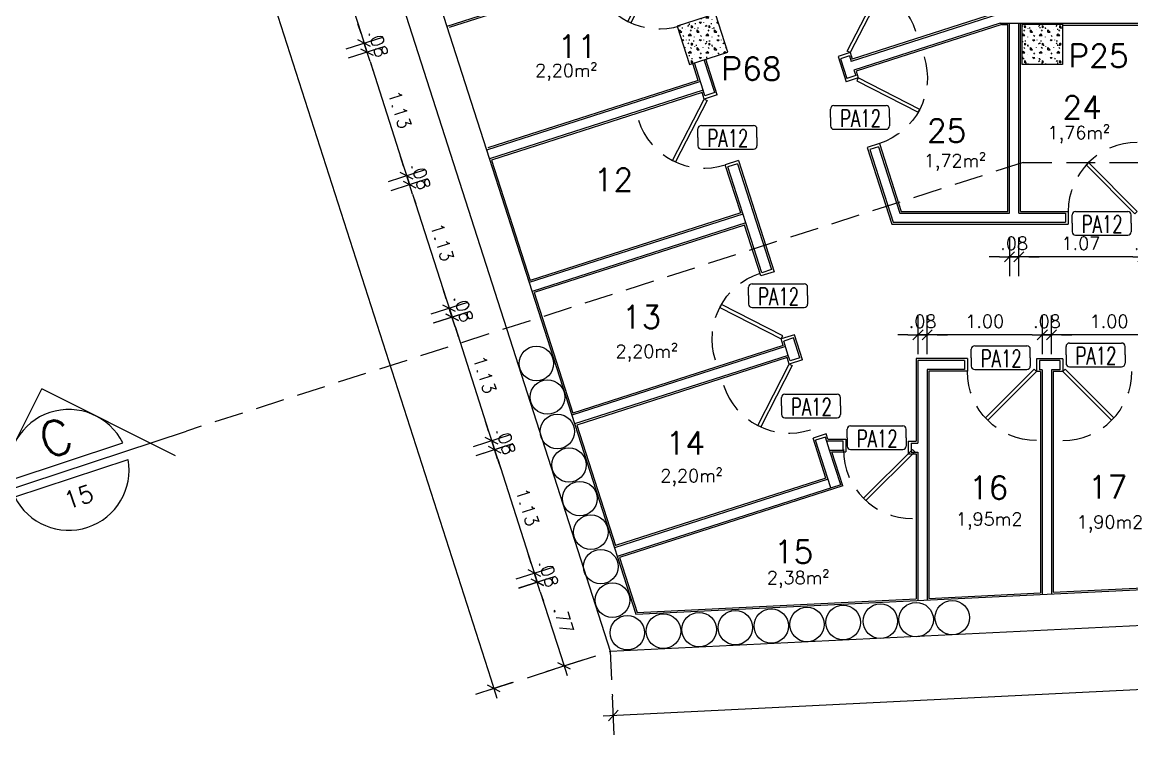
# Model space of a CAD drawing. Header units: millimetres. Extents: x -184.9 to -112.9, y 0.4 to 45.1.
# Drawn here: x -175.64 to -166, y 10.5 to 16.7 of the extents above; entities that cross this region are included whole.
import ezdxf
from ezdxf.enums import TextEntityAlignment as Align

# ---------------------------------------------------------------- set-up
doc = ezdxf.new("R2010")
doc.units = ezdxf.units.MM
doc.linetypes.add('DASHED2', pattern=[0.375, 0.25, -0.125])
doc.linetypes.add('HIDDEN', pattern=[0.375, 0.25, -0.125])
for name, color, linetype in [('1', 2, 'Continuous'), ('COTA', 11, 'Continuous'), ('ESQUADRIA', 2, 'Continuous'), ('ESQUADRIA CT', 2, 'Continuous'), ('EST COLMEIA PL', 30, 'Continuous'), ('HACHURA 2', 11, 'Continuous'), ('HACHURA PILAR VIGA', 8, 'Continuous'), ('HACHURIA', 11, 'Continuous'), ('IND CORTE', 3, 'Continuous'), ('INDICACOES', 2, 'Continuous'), ('PAREDE', 7, 'Continuous'), ('PILAR', 21, 'Continuous'), ('PROJECAO', 1, 'DASHED2'), ('TEXTO 1', 3, 'Continuous'), ('TEXTO 2', 2, 'Continuous')]:
    doc.layers.add(name, color=color, linetype=linetype)
doc.styles.add('ROMANS', font='romans.shx')
doc.dimstyles.new('Copy of TICK75', dxfattribs={"dimtxt": 0.1125, "dimasz": 0.08800000000000001, "dimexe": 0.18, "dimexo": 0.0625, "dimgap": 0.07900000000000001, "dimtad": 1, "dimrnd": 0.005, "dimzin": 4, "dimdsep": 46, "dimtxsty": 'ROMANS', "dimblk1": 'TICK', "dimblk2": 'TICK', "dimsah": 1, "dimcen": 0.09, "dimse1": 1, "dimse2": 1, "dimclrd": 256, "dimclrt": 2, "dimaunit": 1, "dimadec": 0, "dimazin": 0, "dimtfac": 1, "dimtix": 1, "dimtmove": 2, "dimatfit": 3, "dimldrblk": 'TICK', "dimfxl": 1, "dimtolj": 1, "dimtzin": 0, "dimlwd": -1, "dimarcsym": 0})
doc.dimstyles.new('TICK75', dxfattribs={"dimtxt": 0.1125, "dimasz": 0.08800000000000001, "dimexe": 0.18, "dimexo": 0.0625, "dimgap": 0.061, "dimtad": 1, "dimrnd": 0.005, "dimzin": 4, "dimdsep": 46, "dimtxsty": 'ROMANS', "dimblk1": 'TICK', "dimblk2": 'TICK', "dimsah": 1, "dimcen": 0.09, "dimse1": 1, "dimse2": 1, "dimclrt": 2, "dimaunit": 1, "dimadec": 0, "dimazin": 0, "dimtfac": 1, "dimtix": 1, "dimtmove": 2, "dimatfit": 3, "dimldrblk": 'TICK', "dimfxl": 1, "dimtolj": 1, "dimtzin": 0, "dimarcsym": 0})
pattern_1 = [(0, (0, 0), (0.1524, 0.1524), [0.01905, -0.13335]), (90, (0, 0), (-0.1524, 0.1524), [0.01905, -0.13335]), (135, (0.01905, 0), (-0.152399999744268, 0), [0.02694076908, -0.18858538356]), (0, (0.01905, 0.085725), (0.1524, 0.1524), [0.01905, -0.13335]), (45, (0.028575, 0.0762), (0, 0.152399999744268), [0.01347037692, -0.20205576048]), (135, (0.028575, 0.0762), (-0.152399999744268, 0), [0.01347037692, -0.20205576048]), (0, (0.0762, 0.123825), (0.1524, 0.1524), [0.02694076908, -0.12545923092]), (45, (0.0762, 0.123825), (0, 0.152399999744268), [0.01905, -0.19647615264]), (135, (0.10314076908, 0.123825), (-0.152399999744268, 0), [0.01905, -0.19647615264]), (90, (0.104775, 0.0381), (-0.1524, 0.1524), [0.01905, -0.13335]), (45, (0.104775, 0.0381), (0, 0.152399999744268), [0.01347037692, -0.20205576048]), (135, (0.1143, 0.047625), (-0.152399999744268, 0), [0.01347037692, -0.20205576048]), (0, (0.01905, 0.0381), (0.1524, 0.1524), [0.009525, -0.127635]), (0, (0.13335, 0.0762), (0.1524, 0.1524), [0.009525, -0.127635]), (90, (0.085725, 0.09525), (-0.1524, 0.1524), [0.009525, -0.127635]), (135, (0.104775, 0.009525), (-0.152399999744268, 0), [0.01347037692, -0.20205576048]), (135, (0.0381, 0.1143), (-0.152399999744268, 0), [0.01347037692, -0.20205576048]), (45, (0.0714375, 0.05000625), (0, 0.152399999744268), [0.01347037692, -0.20205576048]), (90, (0.0523875, 0.01905), (-0.1524, 0.1524), [0.00238125, -0.15001875]), (90, (0.05953125, 0.08334375000000001), (-0.1524, 0.1524), [0.00238125, -0.15001875]), (90, (0.13096875, 0.1095375), (-0.1524, 0.1524), [0.00238125, -0.15001875]), (90, (0.13335, 0.028575), (-0.1524, 0.1524), [0.00238125, -0.15001875])]

# ---------------------------------------------------------------- blocks, each defined once
blk = doc.blocks.new('IND CORTE')
at = {"layer": 'IND CORTE', "color": 2}
for p, q in [((-0.01223641295382549, -0.002336918017165956), (0, 0.009899494936629338)), ((0.01223641295382549, -0.002336918017165956), (0, 0.009899494936629338)), ((-0.006928203230472718, 0.0009999999999976694), (0.006928203230017971, 0.0009999999999976694)), ((-0.006928203230472718, -0.001000000000002998), (0.006928203230017971, -0.001000000000002998))]:
    blk.add_line(p, q, dxfattribs=at)
at = {"layer": 'IND CORTE', "color": 7}
blk.add_line((-0.0143468238998139, 0), (0.0143468238998139, 1.77635683940025e-15), dxfattribs=at)
at = {"layer": 'IND CORTE', "color": 2}
for start, end in [(8.213210701578635, 171.7867892984214), (188.2132107015786, 351.786789298451)]:
    blk.add_arc((0, 0), 0.006999999999999998, start, end, dxfattribs=at)
at = {"layer": 'IND CORTE', "color": 7, "style": 'ROMANS'}
blk.add_attdef('A', text='', height=0.004, dxfattribs=at).set_placement((-0.0002638541395754146, 0.003983850563503921), align=Align.MIDDLE)
at = {"layer": 'IND CORTE', "style": 'ROMANS'}
blk.add_attdef('00/00', text='', height=0.002, dxfattribs=at).set_placement((0.0001095410193556745, -0.003320245139761369), align=Align.MIDDLE)
blk = doc.blocks.new('TICK')
at = {"layer": 'COTA'}
for p, q in [((0, 1.907592907288972), (0, -1.907600000000002)), ((-1, 0), (1, 0))]:
    blk.add_line(p, q, dxfattribs=at)
at = {"layer": 'COTA', "color": 2}
blk.add_line((0.5, 0.5), (-0.5, -0.5), dxfattribs=at)
blk = doc.blocks.new('*D251')
at = {"layer": 'Defpoints', "color": 0}
for p in [(-171.6018254661063, 15.58623664044589), (-171.577369258228, 15.51006647636434), (-172.2719584691165, 15.28705240863401)]:
    blk.add_point(p, dxfattribs=at)
at = {"layer": 'EST COLMEIA PL', "color": 0, "lineweight": -2}
for p, q in [((-172.3233165056609, 15.4470097532053), (-172.3502183343271, 15.53079693369502)), ((-172.2964146769948, 15.36322257271557), (-172.2719584691165, 15.28705240863401)), ((-172.2450566404504, 15.20326522814429), (-172.2181548117842, 15.11947804765456))]:
    blk.add_line(p, q, dxfattribs=at)
at = {"layer": 'EST COLMEIA PL', "color": 0, "lineweight": -2, "xscale": 0.08800000000000001, "yscale": 0.08800000000000001, "zscale": 0.08800000000000001}
for p, rotation in [((-172.2964146769948, 15.36322257271557), 287.8004388985206), ((-172.2719584691165, 15.28705240863401), 107.8004388985206)]:
    blk.add_blockref('TICK', p, dxfattribs=dict(at, rotation=rotation))
at = {"layer": 'EST COLMEIA PL', "color": 2, "insert": (-172.1725496763236, 15.36098112034644), "char_height": 0.1125, "attachment_point": 5, "rotation": 287.8004388985206, "style": 'ROMANS'}
blk.add_mtext('\\A1;.08', dxfattribs=at)
blk = doc.blocks.new('*D250')
at = {"layer": 'COTA', "color": 0, "lineweight": -2}
blk.add_line((-172.6149567846097, 16.35533895987802), (-172.3233165056609, 15.4470097532053), dxfattribs=at)
at = {"layer": 'Defpoints', "color": 0}
for p in [(-171.9472694023876, 16.66214020809798), (-171.6018254661063, 15.58623664044589), (-172.2964146769948, 15.36322257271557)]:
    blk.add_point(p, dxfattribs=at)
at = {"layer": 'COTA', "color": 0, "lineweight": -2, "xscale": 0.08800000000000001, "yscale": 0.08800000000000001, "zscale": 0.08800000000000001}
for p, rotation in [((-172.6418586132758, 16.43912614036774), 107.8004388985195), ((-172.2964146769948, 15.36322257271557), 287.8004388985195)]:
    blk.add_blockref('TICK', p, dxfattribs=dict(at, rotation=rotation))
at = {"layer": 'COTA', "color": 2, "insert": (-172.3574997484033, 15.9370179862133), "char_height": 0.1125, "attachment_point": 5, "rotation": 287.80043889851953, "style": 'ROMANS'}
blk.add_mtext('\\A1;1.13', dxfattribs=at)
blk = doc.blocks.new('*D249')
at = {"layer": 'COTA', "color": 0, "lineweight": -2}
for p, q in [((-172.6932166498203, 16.59908348493902), (-172.7201184784864, 16.68287066542874)), ((-172.6663148211542, 16.51529630444929), (-172.6418586132759, 16.43912614036773)), ((-172.6149567846097, 16.35533895987801), (-172.5880549559436, 16.27155177938828))]:
    blk.add_line(p, q, dxfattribs=at)
at = {"layer": 'Defpoints', "color": 0}
for p in [(-171.9717256102659, 16.73831037217954), (-171.9472694023876, 16.66214020809798), (-172.6418586132759, 16.43912614036773)]:
    blk.add_point(p, dxfattribs=at)
at = {"layer": 'COTA', "color": 0, "lineweight": -2, "xscale": 0.08800000000000001, "yscale": 0.08800000000000001, "zscale": 0.08800000000000001}
for p, rotation in [((-172.6663148211542, 16.51529630444929), 287.8004388985202), ((-172.6418586132759, 16.43912614036773), 107.8004388985202)]:
    blk.add_blockref('TICK', p, dxfattribs=dict(at, rotation=rotation))
at = {"layer": 'COTA', "color": 2, "insert": (-172.542449820483, 16.51305485208015), "char_height": 0.1125, "attachment_point": 5, "rotation": 287.8004388985202, "style": 'ROMANS'}
blk.add_mtext('\\A1;.08', dxfattribs=at)
blk = doc.blocks.new('P60')
at = {"layer": 'ESQUADRIA CT'}
blk.add_lwpolyline([(-0.4443851991963968, 0.4031374191212933), (-0.4242628807725346, 0.4242628807725169), (0, 0), (-0.0206238900375411, -0.0206238900375411), (-0.4443851991963968, 0.4031374191212933)], dxfattribs=at)
at = {"layer": 'ESQUADRIA CT', "color": 1, "linetype": 'HIDDEN'}
blk.add_arc((-2.13e-14, -2.84e-14), 0.6, 90, 180, dxfattribs=at)
blk = doc.blocks.new('IND ESQUADRIAS')
for p, q in [((-0.2265853104265716, 0.2060025103278349), (0.2265853104265716, 0.2060025103278349)), ((-0.2563558479264429, 0.1030012551640027), (-0.2563558479264429, 0.1762319728281909)), ((-0.2563558479264429, 0.1030012551640027), (-0.2563558479264429, 0.02977053749978609)), ((0.2563558479265566, 0.1030012551640027), (0.2563558479265566, 0.1762319728281909)), ((0.2563558479265566, 0.1030012551640027), (0.2563558479265566, 0.02977053749978609)), ((-0.2265853104265716, 1.13686837721616e-13), (0.2265853104265716, -1.4210854715202e-13))]:
    blk.add_line(p, q)
for centre, start, end in [((-0.2265853104265716, 0.1762319728281909), 90.00000000002606, 180), ((0.2265853104265716, 0.1762319728281909), 0, 89.99999999997395), ((-0.2265853104265716, 0.02977053749978609), 180, 269.9999999999739), ((0.2265853104265716, 0.02977053749978609), 270.000000000026, 0)]:
    blk.add_arc(centre, 0.02977053750000018, start, end)
at = {"linetype": 'ByBlock', "style": 'ROMANS', "width": 0.7}
blk.add_attdef('P01', text='', height=0.15, dxfattribs=at).set_placement((0.004060482612999294, -0.02483593413271024), align=Align.BOTTOM_CENTER)
blk = doc.blocks.new('*D101')
at = {"layer": 'COTA', "color": 0, "lineweight": -2}
blk.add_line((-119.4648604567926, 13.16874072132166), (-170.4135865816012, 10.67559538838779), dxfattribs=at)
at = {"layer": 'Defpoints', "color": 0}
for p in [(-119.4043200238889, 13.73204313307892), (-170.5288358037448, 11.2302956388842), (-170.5014814091249, 10.67129430775836)]:
    blk.add_point(p, dxfattribs=at)
at = {"layer": 'COTA', "color": 0, "lineweight": -2, "xscale": 0.08800000000000001, "yscale": 0.08800000000000001, "zscale": 0.08800000000000001}
for p, rotation in [((-119.3769656292689, 13.1730418019511), 2.801499872717789), ((-170.5014814091249, 10.67129430775836), 182.8014998727178)]:
    blk.add_blockref('TICK', p, dxfattribs=dict(at, rotation=rotation))
at = {"layer": 'COTA', "color": 2, "insert": (-144.9449542203764, 12.03927792448146), "char_height": 0.1125, "attachment_point": 5, "rotation": 2.8014998727177898, "style": 'ROMANS'}
blk.add_mtext('\\A1;51.19', dxfattribs=at)
blk = doc.blocks.new('*D87')
at = {"layer": 'COTA', "color": 0, "lineweight": -2}
for p, q in [((-167.1469459219992, 14.65842517027588), (-167.2349459219992, 14.65842517027588)), ((-167.0589459219992, 14.65842517027588), (-166.978945921999, 14.65842517027588)), ((-166.890945921999, 14.65842517027588), (-166.8029459219991, 14.65842517027588))]:
    blk.add_line(p, q, dxfattribs=at)
at = {"layer": 'Defpoints', "color": 0}
for p in [(-167.0589459219992, 15.03890395288096), (-166.978945921999, 15.03890395288096), (-166.978945921999, 14.65842517027588)]:
    blk.add_point(p, dxfattribs=at)
at = {"layer": 'COTA', "color": 0, "lineweight": -2, "xscale": 0.08800000000000001, "yscale": 0.08800000000000001, "zscale": 0.08800000000000001}
blk.add_blockref('TICK', (-167.0589459219992, 14.65842517027588), dxfattribs=at)
at = {"layer": 'COTA', "color": 0, "lineweight": -2, "xscale": 0.08800000000000001, "yscale": 0.08800000000000001, "zscale": 0.08800000000000001, "rotation": 180}
blk.add_blockref('TICK', (-166.978945921999, 14.65842517027588), dxfattribs=at)
at = {"layer": 'COTA', "color": 2, "insert": (-167.0189459219991, 14.77567517027588), "char_height": 0.1125, "attachment_point": 5, "style": 'ROMANS'}
blk.add_mtext('\\A1;.08', dxfattribs=at)
blk = doc.blocks.new('*D86')
at = {"layer": 'COTA', "color": 0, "lineweight": -2}
blk.add_line((-165.9869459219987, 14.65842517027588), (-166.890945921999, 14.65842517027588), dxfattribs=at)
at = {"layer": 'Defpoints', "color": 0}
for p in [(-166.978945921999, 15.03890395288096), (-165.8989459219987, 15.03890395288093), (-166.978945921999, 14.65842517027588)]:
    blk.add_point(p, dxfattribs=at)
at = {"layer": 'COTA', "color": 0, "lineweight": -2, "xscale": 0.08800000000000001, "yscale": 0.08800000000000001, "zscale": 0.08800000000000001, "rotation": 180}
blk.add_blockref('TICK', (-166.978945921999, 14.65842517027588), dxfattribs=at)
at = {"layer": 'COTA', "color": 0, "lineweight": -2, "xscale": 0.08800000000000001, "yscale": 0.08800000000000001, "zscale": 0.08800000000000001}
blk.add_blockref('TICK', (-165.8989459219987, 14.65842517027588), dxfattribs=at)
at = {"layer": 'COTA', "color": 2, "insert": (-166.4389459219989, 14.77567517027588), "char_height": 0.1125, "attachment_point": 5, "style": 'ROMANS'}
blk.add_mtext('\\A1;1.07', dxfattribs=at)
blk = doc.blocks.new('*D85')
at = {"layer": 'COTA', "color": 0, "lineweight": -2}
for p, q in [((-165.9869459219987, 14.65842517027588), (-166.0749459219986, 14.65842517027588)), ((-165.818945921999, 14.65842517027588), (-165.8989459219987, 14.65842517027588)), ((-165.730945921999, 14.65842517027588), (-165.642945921999, 14.65842517027588))]:
    blk.add_line(p, q, dxfattribs=at)
at = {"layer": 'Defpoints', "color": 0}
for p in [(-165.8989459219987, 15.03890395288093), (-165.818945921999, 15.03890395288093), (-165.8989459219987, 14.65842517027588)]:
    blk.add_point(p, dxfattribs=at)
at = {"layer": 'COTA', "color": 0, "lineweight": -2, "xscale": 0.08800000000000001, "yscale": 0.08800000000000001, "zscale": 0.08800000000000001}
blk.add_blockref('TICK', (-165.8989459219987, 14.65842517027588), dxfattribs=at)
at = {"layer": 'COTA', "color": 0, "lineweight": -2, "xscale": 0.08800000000000001, "yscale": 0.08800000000000001, "zscale": 0.08800000000000001, "rotation": 180}
blk.add_blockref('TICK', (-165.818945921999, 14.65842517027588), dxfattribs=at)
at = {"layer": 'COTA', "color": 2, "insert": (-165.8589459219988, 14.77567517027588), "char_height": 0.1125, "attachment_point": 5, "style": 'ROMANS'}
blk.add_mtext('\\A1;.08', dxfattribs=at)
blk = doc.blocks.new('*D74')
at = {"layer": 'COTA', "color": 0, "lineweight": -2}
for p, q in [((-167.9423200238877, 13.98067478976981), (-168.0303200238877, 13.98067478976981)), ((-167.7743200238876, 13.98067478976981), (-167.8543200238877, 13.98067478976981)), ((-167.6863200238876, 13.98067478976981), (-167.5983200238877, 13.98067478976981))]:
    blk.add_line(p, q, dxfattribs=at)
at = {"layer": 'Defpoints', "color": 0}
for p in [(-167.8543200238877, 13.98067478976981), (-167.8543200238877, 13.75890395288096), (-167.7743200238876, 13.67890395288097)]:
    blk.add_point(p, dxfattribs=at)
at = {"layer": 'COTA', "color": 0, "lineweight": -2, "xscale": 0.08800000000000001, "yscale": 0.08800000000000001, "zscale": 0.08800000000000001}
blk.add_blockref('TICK', (-167.8543200238877, 13.98067478976981), dxfattribs=at)
at = {"layer": 'COTA', "color": 0, "lineweight": -2, "xscale": 0.08800000000000001, "yscale": 0.08800000000000001, "zscale": 0.08800000000000001, "rotation": 180}
blk.add_blockref('TICK', (-167.7743200238876, 13.98067478976981), dxfattribs=at)
at = {"layer": 'COTA', "color": 2, "insert": (-167.8143200238877, 14.09792478976981), "char_height": 0.1125, "attachment_point": 5, "style": 'ROMANS'}
blk.add_mtext('\\A1;.08', dxfattribs=at)
blk = doc.blocks.new('*D73')
at = {"layer": 'COTA', "color": 0, "lineweight": -2}
blk.add_line((-166.8623200238875, 13.98067478976984), (-167.6863200238877, 13.98067478976984), dxfattribs=at)
at = {"layer": 'Defpoints', "color": 0}
for p in [(-167.7743200238877, 13.98067478976984), (-167.7743200238877, 13.678903952881), (-166.7743200238876, 13.67698894673788)]:
    blk.add_point(p, dxfattribs=at)
at = {"layer": 'COTA', "color": 0, "lineweight": -2, "xscale": 0.08800000000000001, "yscale": 0.08800000000000001, "zscale": 0.08800000000000001, "rotation": 180}
blk.add_blockref('TICK', (-167.7743200238877, 13.98067478976984), dxfattribs=at)
at = {"layer": 'COTA', "color": 0, "lineweight": -2, "xscale": 0.08800000000000001, "yscale": 0.08800000000000001, "zscale": 0.08800000000000001}
blk.add_blockref('TICK', (-166.7743200238876, 13.98067478976984), dxfattribs=at)
at = {"layer": 'COTA', "color": 2, "insert": (-167.2743200238876, 14.09792478976984), "char_height": 0.1125, "attachment_point": 5, "style": 'ROMANS'}
blk.add_mtext('\\A1;1.00', dxfattribs=at)
blk = doc.blocks.new('*D72')
at = {"layer": 'COTA', "color": 0, "lineweight": -2}
for p, q in [((-166.8623200238875, 13.98067478976984), (-166.9503200238875, 13.98067478976984)), ((-166.6943200238875, 13.98067478976984), (-166.7743200238876, 13.98067478976984)), ((-166.6063200238875, 13.98067478976984), (-166.5183200238875, 13.98067478976984))]:
    blk.add_line(p, q, dxfattribs=at)
at = {"layer": 'Defpoints', "color": 0}
for p in [(-166.7743200238876, 13.98067478976984), (-166.7743200238876, 13.67698894673788), (-166.6943200238875, 13.67698894673788)]:
    blk.add_point(p, dxfattribs=at)
at = {"layer": 'COTA', "color": 0, "lineweight": -2, "xscale": 0.08800000000000001, "yscale": 0.08800000000000001, "zscale": 0.08800000000000001}
blk.add_blockref('TICK', (-166.7743200238876, 13.98067478976984), dxfattribs=at)
at = {"layer": 'COTA', "color": 0, "lineweight": -2, "xscale": 0.08800000000000001, "yscale": 0.08800000000000001, "zscale": 0.08800000000000001, "rotation": 180}
blk.add_blockref('TICK', (-166.6943200238875, 13.98067478976984), dxfattribs=at)
at = {"layer": 'COTA', "color": 2, "insert": (-166.7343200238875, 14.09792478976984), "char_height": 0.1125, "attachment_point": 5, "style": 'ROMANS'}
blk.add_mtext('\\A1;.08', dxfattribs=at)
blk = doc.blocks.new('*D71')
at = {"layer": 'COTA', "color": 0, "lineweight": -2}
blk.add_line((-165.7823200238876, 13.98067478976972), (-166.6063200238875, 13.98067478976972), dxfattribs=at)
at = {"layer": 'Defpoints', "color": 0}
for p in [(-166.6943200238875, 13.98067478976972), (-166.6943200238875, 13.67698894673788), (-165.6943200238877, 13.67890395288092)]:
    blk.add_point(p, dxfattribs=at)
at = {"layer": 'COTA', "color": 0, "lineweight": -2, "xscale": 0.08800000000000001, "yscale": 0.08800000000000001, "zscale": 0.08800000000000001, "rotation": 180}
blk.add_blockref('TICK', (-166.6943200238875, 13.98067478976972), dxfattribs=at)
at = {"layer": 'COTA', "color": 0, "lineweight": -2, "xscale": 0.08800000000000001, "yscale": 0.08800000000000001, "zscale": 0.08800000000000001}
blk.add_blockref('TICK', (-165.6943200238877, 13.98067478976972), dxfattribs=at)
at = {"layer": 'COTA', "color": 2, "insert": (-166.1943200238876, 14.09792478976972), "char_height": 0.1125, "attachment_point": 5, "style": 'ROMANS'}
blk.add_mtext('\\A1;1.00', dxfattribs=at)
blk = doc.blocks.new('*D64')
at = {"layer": 'COTA', "color": 0, "lineweight": -2}
blk.add_line((-171.135356207972, 11.74704403294298), (-170.955167457484, 11.18583655717174), dxfattribs=at)
at = {"layer": 'Defpoints', "color": 0}
for p in [(-170.4676688257485, 12.05384528116355), (-170.5288358037443, 11.23029563888434), (-170.9282656288178, 11.10204937668202)]:
    blk.add_point(p, dxfattribs=at)
at = {"layer": 'COTA', "color": 0, "lineweight": -2, "xscale": 0.08800000000000001, "yscale": 0.08800000000000001, "zscale": 0.08800000000000001}
for p, rotation in [((-171.1622580366382, 11.8308312134327), 107.8004388985298), ((-170.9282656288178, 11.10204937668202), 287.8004388985298)]:
    blk.add_blockref('TICK', p, dxfattribs=dict(at, rotation=rotation))
at = {"layer": 'COTA', "color": 2, "insert": (-170.9336249359959, 11.50228392472902), "char_height": 0.1125, "attachment_point": 5, "rotation": 287.8004388985298, "style": 'ROMANS'}
blk.add_mtext('\\A1;.77', dxfattribs=at)
blk = doc.blocks.new('*D63')
at = {"layer": 'COTA', "color": 0, "lineweight": -2}
for p, q in [((-171.2139214786411, 11.99174078045878), (-171.2408233073072, 12.07552796094851)), ((-171.1870196499749, 11.90795359996906), (-171.1625634420966, 11.8317834358875)), ((-171.1356616134305, 11.74799625539777), (-171.1087597847644, 11.66420907490805))]:
    blk.add_line(p, q, dxfattribs=at)
at = {"layer": 'Defpoints', "color": 0}
for p in [(-170.5495580621475, 12.1126255117907), (-170.5251018542692, 12.03645534770914), (-171.1625634420966, 11.8317834358875)]:
    blk.add_point(p, dxfattribs=at)
at = {"layer": 'COTA', "color": 0, "lineweight": -2, "xscale": 0.08800000000000001, "yscale": 0.08800000000000001, "zscale": 0.08800000000000001}
for p, rotation in [((-171.1870196499749, 11.90795359996906), 287.8004388985202), ((-171.1625634420966, 11.8317834358875), 107.8004388985202)]:
    blk.add_blockref('TICK', p, dxfattribs=dict(at, rotation=rotation))
at = {"layer": 'COTA', "color": 2, "insert": (-171.0631546493037, 11.90571214759992), "char_height": 0.1125, "attachment_point": 5, "rotation": 287.8004388985202, "style": 'ROMANS'}
blk.add_mtext('\\A1;.08', dxfattribs=at)
blk = doc.blocks.new('*D62')
at = {"layer": 'COTA', "color": 0, "lineweight": -2}
blk.add_line((-171.5055620547292, 12.90006989172784), (-171.2139217757802, 11.9917406850552), dxfattribs=at)
at = {"layer": 'Defpoints', "color": 0}
for p in [(-170.8378749696466, 13.20687104454441), (-170.5495586564262, 12.11262532098368), (-171.187019947114, 11.90795350456548)]:
    blk.add_point(p, dxfattribs=at)
at = {"layer": 'COTA', "color": 0, "lineweight": -2, "xscale": 0.08800000000000001, "yscale": 0.08800000000000001, "zscale": 0.08800000000000001}
for p, rotation in [((-171.5324638833953, 12.98385707221756), 107.8004388985333), ((-171.187019947114, 11.90795350456548), 287.8004388985333)]:
    blk.add_blockref('TICK', p, dxfattribs=dict(at, rotation=rotation))
at = {"layer": 'COTA', "color": 2, "insert": (-171.2481050185226, 12.48174891806318), "char_height": 0.1125, "attachment_point": 5, "rotation": 287.8004388985333, "style": 'ROMANS'}
blk.add_mtext('\\A1;1.13', dxfattribs=at)
blk = doc.blocks.new('*D61')
at = {"layer": 'COTA', "color": 0, "lineweight": -2}
for p, q in [((-171.584773749852, 13.14350880959374), (-171.6116755785181, 13.22729599008346)), ((-171.5578719211858, 13.05972162910402), (-171.5334157133075, 12.98355146502244)), ((-171.5065138846414, 12.89976428453273), (-171.4796120559752, 12.81597710404301))]:
    blk.add_line(p, q, dxfattribs=at)
at = {"layer": 'Defpoints', "color": 0}
for p in [(-170.9204106304979, 13.26439344552224), (-170.8959544226196, 13.18822328144066), (-171.5334157133075, 12.98355146502244)]:
    blk.add_point(p, dxfattribs=at)
at = {"layer": 'COTA', "color": 0, "lineweight": -2, "xscale": 0.08800000000000001, "yscale": 0.08800000000000001, "zscale": 0.08800000000000001}
for p, rotation in [((-171.5578719211858, 13.05972162910402), 287.8004388985353), ((-171.5334157133075, 12.98355146502244), 107.8004388985353)]:
    blk.add_blockref('TICK', p, dxfattribs=dict(at, rotation=rotation))
at = {"layer": 'COTA', "color": 2, "insert": (-171.4340069205146, 13.0574801767349), "char_height": 0.1125, "attachment_point": 5, "rotation": 287.80043889853533, "style": 'ROMANS'}
blk.add_mtext('\\A1;.08', dxfattribs=at)
blk = doc.blocks.new('*D60')
at = {"layer": 'COTA', "color": 0, "lineweight": -2}
blk.add_line((-171.8764143259401, 14.0518379208629), (-171.5847740469911, 13.1435087141903), dxfattribs=at)
at = {"layer": 'Defpoints', "color": 0}
for p in [(-171.2658548639182, 14.3402969177709), (-170.9204109276371, 13.26439335011878), (-171.5578722183249, 13.05972153370058)]:
    blk.add_point(p, dxfattribs=at)
at = {"layer": 'COTA', "color": 0, "lineweight": -2, "xscale": 0.08800000000000001, "yscale": 0.08800000000000001, "zscale": 0.08800000000000001}
for p, rotation in [((-171.9033161546062, 14.13562510135263), 107.8004388985338), ((-171.5578722183249, 13.05972153370058), 287.8004388985338)]:
    blk.add_blockref('TICK', p, dxfattribs=dict(at, rotation=rotation))
at = {"layer": 'COTA', "color": 2, "insert": (-171.6189572897335, 13.63351694719827), "char_height": 0.1125, "attachment_point": 5, "rotation": 287.8004388985338, "style": 'ROMANS'}
blk.add_mtext('\\A1;1.13', dxfattribs=at)
blk = doc.blocks.new('*D59')
at = {"layer": 'COTA', "color": 0, "lineweight": -2}
for p, q in [((-171.9534163615014, 14.29493602147144), (-171.9803181901675, 14.37872320196115)), ((-171.9265145328352, 14.21114884098172), (-171.9020583249569, 14.13497867690016)), ((-171.8751564962907, 14.05119149641044), (-171.8482546676246, 13.96740431592072))]:
    blk.add_line(p, q, dxfattribs=at)
at = {"layer": 'Defpoints', "color": 0}
for p in [(-171.289053242147, 14.41582065740005), (-171.2074694112075, 14.35799264922721), (-171.9020583249569, 14.13497867690016)]:
    blk.add_point(p, dxfattribs=at)
at = {"layer": 'COTA', "color": 0, "lineweight": -2, "xscale": 0.08800000000000001, "yscale": 0.08800000000000001, "zscale": 0.08800000000000001}
for p, rotation in [((-171.9265145328352, 14.21114884098172), 287.8004388985392), ((-171.9020583249569, 14.13497867690016), 107.8004388985392)]:
    blk.add_blockref('TICK', p, dxfattribs=dict(at, rotation=rotation))
at = {"layer": 'COTA', "color": 2, "insert": (-171.802649532164, 14.20890738861262), "char_height": 0.1125, "attachment_point": 5, "rotation": 287.8004388985392, "style": 'ROMANS'}
blk.add_mtext('\\A1;.08', dxfattribs=at)
blk = doc.blocks.new('*D58')
at = {"layer": 'COTA', "color": 0, "lineweight": -2}
blk.add_line((-172.2450563433112, 15.20326532354755), (-171.9534160643622, 14.29493611687489), dxfattribs=at)
at = {"layer": 'Defpoints', "color": 0}
for p in [(-171.577369258228, 15.51006647636433), (-171.2319253219467, 14.43416290871224), (-171.9265142356961, 14.21114893638517)]:
    blk.add_point(p, dxfattribs=at)
at = {"layer": 'COTA', "color": 0, "lineweight": -2, "xscale": 0.08800000000000001, "yscale": 0.08800000000000001, "zscale": 0.08800000000000001}
for p, rotation in [((-172.2719581719774, 15.28705250403727), 107.800438898533), ((-171.9265142356961, 14.21114893638517), 287.8004388985331)]:
    blk.add_blockref('TICK', p, dxfattribs=dict(at, rotation=rotation))
at = {"layer": 'COTA', "color": 2, "insert": (-171.9875993071047, 14.78494434988289), "char_height": 0.1125, "attachment_point": 5, "rotation": 287.800438898533, "style": 'ROMANS'}
blk.add_mtext('\\A1;1.13', dxfattribs=at)
blk = doc.blocks.new('*D57')
at = {"layer": 'COTA', "color": 0, "lineweight": -2}
blk.add_line((-172.9848569287693, 17.5074126916115), (-172.6932166498203, 16.59908348493885), dxfattribs=at)
at = {"layer": 'Defpoints', "color": 0}
for p in [(-172.3171695465474, 17.81421393983157), (-171.9717256102659, 16.73831037217954), (-172.6663148211541, 16.51529630444913)]:
    blk.add_point(p, dxfattribs=at)
at = {"layer": 'COTA', "color": 0, "lineweight": -2, "xscale": 0.08800000000000001, "yscale": 0.08800000000000001, "zscale": 0.08800000000000001}
for p, rotation in [((-173.0117587574354, 17.59119987210122), 107.8004388985332), ((-172.6663148211541, 16.51529630444913), 287.8004388985332)]:
    blk.add_blockref('TICK', p, dxfattribs=dict(at, rotation=rotation))
at = {"layer": 'COTA', "color": 2, "insert": (-172.7273998925627, 17.08909171794684), "char_height": 0.1125, "attachment_point": 5, "rotation": 287.8004388985332, "style": 'ROMANS'}
blk.add_mtext('\\A1;1.13', dxfattribs=at)
blk = doc.blocks.new('*D30')
at = {"layer": 'COTA'}
blk.add_line((-180.962174161101, 40.25216703437822), (-171.5667082147738, 10.98948713260792), dxfattribs=at)
at = {"layer": 'Defpoints', "color": 0}
for p in [(-179.7530569549737, 40.73280695663311), (-170.3037873513142, 11.30255269388337), (-171.5398063861076, 10.9056999521182)]:
    blk.add_point(p, dxfattribs=at)
at = {"layer": 'COTA', "xscale": 0.08800000000000001, "yscale": 0.08800000000000001, "zscale": 0.08800000000000001}
for p, rotation in [((-180.9890759897672, 40.33595421486794), 107.8004388985332), ((-171.5398063861076, 10.9056999521182), 287.8004388985332)]:
    blk.add_blockref('TICK', p, dxfattribs=dict(at, rotation=rotation))
at = {"layer": 'COTA', "color": 2, "insert": (-176.135666004287, 25.66217335993736), "char_height": 0.1125, "attachment_point": 5, "rotation": 287.8004388985332, "style": 'ROMANS'}
blk.add_mtext('\\A1;30.91', dxfattribs=at)

msp = doc.modelspace()

# ---------------------------------------------------------------- hatches: boundary and pattern name
at = {"layer": 'HACHURA PILAR VIGA'}
h = msp.add_hatch(dxfattribs=at)
h.set_pattern_fill('CONCRE', color=256, scale=0.006)
h.set_pattern_definition(pattern_1)
h.paths.add_polyline_path([(-169.6131290238896, 16.77081990164538), (-169.9463600238896, 16.6637799016454), (-169.8393200238896, 16.33054990164538), (-169.5060900238896, 16.43758990164536)])
h = msp.add_hatch(dxfattribs=at)
h.set_pattern_fill('CONCRE', color=256, scale=0.006)
h.set_pattern_definition(pattern_1)
h.paths.add_polyline_path([(-166.5993200239164, 16.68054990164589), (-166.9493200238897, 16.68054990164535), (-166.9493200238892, 16.33054990164536), (-166.5993200239164, 16.33054990164584)])

# ---------------------------------------------------------------- linework, layer by layer
at = {"layer": '1', "linetype": 'Continuous'}
msp.add_line((-166.8564956934012, 16.60554990164516), (-166.8564956934012, 16.60554990164516), dxfattribs=at)
at = {"layer": 'HACHURA 2'}
for centre in [(-171.1698170641159, 13.73165034729792), (-171.0733682650141, 13.44000527661959), (-170.9875491743232, 13.14053111694071), (-170.8863413304427, 12.84922850122726), (-170.7924217353269, 12.55686942896952), (-170.6959729362251, 12.26522435829119), (-170.6101538455343, 11.96575019861231), (-170.5089460016538, 11.67444758289886), (-167.5564995223116, 11.52208232573136), (-169.7555715871478, 11.41819719553288), (-169.4412771791648, 11.43534296583275), (-169.1287097799047, 11.4496717858768), (-168.8184811641405, 11.46315205858727), (-168.5041867561576, 11.48029782888713), (-168.1810225460587, 11.49145628272103), (-167.8707939302946, 11.5049365554315), (-170.3794012775685, 11.39123665011184), (-170.0658002029119, 11.40471692282242)]:
    msp.add_circle(centre, 0.15, dxfattribs=at)
at = {"layer": 'HACHURIA'}
for p, q in [((-169.9860627735417, 17.27607714221465), (-171.9284019576449, 16.65244384130995)), ((-167.1801317027761, 16.77636624732511), (-168.4250562092704, 16.37665419614666)), ((-167.1255447943481, 16.67836184743888), (-168.3914289234378, 16.27192022053453)), ((-167.1255447943481, 16.67836184743888), (-167.073945921999, 16.67836184743888)), ((-167.073945921999, 15.05390395288097), (-167.073945921999, 16.67836184743891)), ((-166.9639459219991, 15.05390395288097), (-166.9639459219991, 16.68890395288011)), ((-166.5970987283401, 16.67390395288007), (-165.9139459219989, 16.67390395288007)), ((-168.4433983651743, 16.43378181919286), (-168.5481323407851, 16.40015453336065)), ((-168.5481323407852, 16.40015453336065), (-168.4778207431351, 16.18116531162607)), ((-168.4433983651743, 16.43378181919286), (-168.4250562092704, 16.37665419614666)), ((-168.4357558002123, 16.40997864291737), (-168.4250562092704, 16.37665419614666)), ((-169.7640451613367, 16.19205307427592), (-169.8113930479828, 16.33952059306291)), ((-169.597820473473, 16.06687578742003), (-169.6971426654341, 16.37622005273944)), ((-168.3730867675242, 16.21479259745831), (-168.477820743135, 16.18116531162607)), ((-168.3914289234378, 16.27192022053453), (-168.3730867675242, 16.21479259745831)), ((-169.7640451613367, 16.19205307427592), (-171.592129099318, 15.60510408518843)), ((-169.730417875504, 16.08731909866364), (-171.5585018134859, 15.5003701095761)), ((-169.7120757195954, 16.03019147560249), (-169.730417875504, 16.08731909866364)), ((-169.597820473473, 16.06687578742003), (-169.7120757195954, 16.03019147560249)), ((-168.189665208437, 15.64351636684654), (-168.2943991840477, 15.60988908101442)), ((-168.189665208437, 15.64351636684654), (-168.0003563899851, 15.05390395288097)), ((-168.2943991840477, 15.60988908101442), (-168.0805691242875, 14.94390395288096)), ((-171.5585018134859, 15.5003701095761), (-171.222228955159, 14.45303035345464)), ((-169.4143989143855, 15.49559955680826), (-169.5286541605081, 15.45891524499078)), ((-169.4143989143857, 15.49559955680826), (-169.5286541605082, 15.45891524499075)), ((-169.4143989143857, 15.49559955680826), (-169.5286541605082, 15.45891524499075)), ((-169.3941450171774, 15.03997934254218), (-169.5286541605081, 15.45891524499078)), ((-169.4143989143855, 15.49559955680826), (-169.10411077693, 14.52919060002321)), ((-169.3941450171774, 15.03997934254218), (-171.222228955159, 14.45303035345464)), ((-168.0003563899851, 15.05390395288097), (-167.073945921999, 15.05390395288097)), ((-166.9639459219991, 15.05390395288097), (-166.5489459219991, 15.05390395288097)), ((-166.5489459219991, 15.05390395288097), (-166.5489459219991, 14.94390395288096)), ((-168.0805691242875, 14.94390395288096), (-166.5489459219991, 14.94390395288096)), ((-169.3605177313447, 14.93524536692988), (-171.1886016693263, 14.34829637784244)), ((-169.2183660230522, 14.49250628820582), (-169.3605177313447, 14.93524536692988)), ((-169.10411077693, 14.52919060002321), (-169.2183660230522, 14.49250628820582)), ((-171.1886016693263, 14.34829637784244), (-170.8523288109994, 13.30095662172093)), ((-168.928331782804, 13.9817175456873), (-169.0425870289262, 13.94503323386985)), ((-168.8580201851538, 13.76272832395273), (-168.928331782804, 13.9817175456873)), ((-169.0242448730175, 13.88790561080862), (-170.8523288109994, 13.30095662172093)), ((-169.0242448730175, 13.88790561080862), (-169.0425870289262, 13.94503323386985)), ((-168.9906175871847, 13.78317163519634), (-170.8187015251662, 13.19622264610896)), ((-168.9722754312762, 13.72604401213519), (-168.9906175871847, 13.78317163519634)), ((-168.8580201851538, 13.76272832395273), (-168.9722754312762, 13.72604401213519)), ((-167.8693200238879, 13.773903952881), (-167.8693200238879, 13.0550938851388)), ((-167.4243200238876, 13.773903952881), (-167.8693200238879, 13.773903952881)), ((-167.4243200238876, 13.773903952881), (-167.4243200238876, 13.66390395288101)), ((-166.8243200238875, 13.77198894673785), (-166.8243200238875, 13.66198894673789)), ((-166.5966579481623, 13.77198894673788), (-166.8243200238875, 13.77198894673788)), ((-166.5966579481623, 13.77198894673788), (-166.5966579481623, 13.66198894673786)), ((-167.7593200238878, 13.66390395288099), (-167.7593200238878, 11.68976471613834)), ((-167.4243200238875, 13.66390395288101), (-167.7593200238878, 13.66390395288101)), ((-166.7893200238877, 13.66198894673789), (-166.8243200238875, 13.66198894673789)), ((-166.7893200238877, 13.66198894673789), (-166.7893200238877, 11.73723108393375)), ((-166.6793200238876, 13.66198894673786), (-166.6793200238876, 11.74261386791062)), ((-166.5966579481623, 13.66198894673786), (-166.6793200238876, 13.66198894673786)), ((-170.8187015251662, 13.19622264610896), (-170.4824286668392, 12.14888288998742)), ((-168.6516709311815, 13.12004256451422), (-168.7659261773038, 13.08335825269677)), ((-168.6367068197065, 13.07343604104759), (-168.6516709311815, 13.12004256451422)), ((-168.6543447288589, 12.73583187907454), (-168.7659261773038, 13.08335825269677)), ((-168.6367068197065, 13.07343604104759), (-168.4821924008265, 13.07343604104759)), ((-168.4821924008265, 13.07343604104759), (-168.4821924008265, 12.96343604104766)), ((-167.9393200238877, 13.0550938851388), (-167.869320023888, 13.0550938851388)), ((-167.9393200238877, 13.05509388513877), (-167.9393200238877, 12.94509388513882)), ((-168.6013887539119, 12.96343604104763), (-168.4821924008265, 12.96343604104763)), ((-168.5064621969039, 12.6677822152798), (-168.6013887539119, 12.96343604104763)), ((-167.9393200238877, 12.94509388513882), (-167.8693200238879, 12.94509388513882)), ((-167.8693200238879, 12.94509388513879), (-167.8693200238879, 11.68438193216153)), ((-168.6543447288589, 12.73583187907454), (-170.4824286668392, 12.14888288998742)), ((-168.5064621969039, 12.6677822152798), (-170.4488013810065, 12.04414891437526)), ((-170.4488013810065, 12.04414891437526), (-170.295175891287, 11.56567413131555)), ((-166.6793200238876, 11.74261386791062), (-165.7093200238876, 11.790080235706)), ((-170.295175891287, 11.56567413131555), (-167.8693200238879, 11.68438193216153)), ((-167.7593200238878, 11.68976471613834), (-166.7893200238877, 11.73723108393375))]:
    msp.add_line(p, q, dxfattribs=at)
at = {"layer": 'PAREDE'}
for p, q in [((-179.9781054074043, 40.66054990163394), (-170.5288358037448, 11.2302956388842)), ((-179.5529858762503, 40.35054990163397), (-170.3063957067665, 11.55155154879219)), ((-170.0049302182841, 17.28577350900273), (-171.9472694023876, 16.66214020809798)), ((-167.1612642580335, 16.76666988053711), (-168.4347525760585, 16.35778675140418)), ((-167.1417781409386, 16.68890395288011), (-168.4102963681802, 16.28161658732265)), ((-167.1417781409386, 16.68890395288011), (-165.8989459219988, 16.68890395288011)), ((-167.0589459219992, 15.03890395288096), (-167.0589459219992, 16.68890395288011)), ((-166.978945921999, 15.03890395288096), (-166.978945921999, 16.68890395288011)), ((-168.4500377059776, 16.40539310394018), (-168.5262078700592, 16.38093689606191)), ((-168.4500377059776, 16.40539310394018), (-168.4500377059776, 16.40539310394018)), ((-168.4500377059776, 16.40539310394018), (-168.4347525760585, 16.35778675140418)), ((-169.7207215087159, 16.10618654340612), (-169.7971117501643, 16.34410802552245)), ((-169.6197449442002, 16.08609342471834), (-169.7114239632527, 16.37163262027989)), ((-168.5262078700592, 16.38093689606191), (-168.471181402333, 16.20955402687832)), ((-168.3950112382515, 16.23401023475662), (-168.471181402333, 16.20955402687832)), ((-168.4102963681802, 16.28161658732262), (-168.3950112382515, 16.23401023475662)), ((-168.4102963681802, 16.28161658732265), (-168.3950112382515, 16.23401023475662)), ((-169.7451777165943, 16.18235670748777), (-171.6018254661063, 15.58623664044589)), ((-169.7207215087159, 16.10618654340612), (-171.577369258228, 15.51006647636433)), ((-169.7054363787921, 16.05858019085517), (-169.7207215087159, 16.10618654340612)), ((-169.6197449442002, 16.08609342471834), (-169.7054363787921, 16.05858019085517)), ((-168.1963045492404, 15.61512765159389), (-168.2724747133216, 15.59067144371571)), ((-168.2724747133216, 15.59067144371571), (-168.0696310241566, 14.95890395288095)), ((-168.1963045492404, 15.61512765159389), (-168.0112944901176, 15.03890395288093)), ((-169.4210382551889, 15.46721084155564), (-169.5067296897822, 15.43969760769204)), ((-169.3508213645716, 14.9541128116675), (-169.5067296897822, 15.43969760769204)), ((-169.4210382551889, 15.46721084155564), (-169.1260352476573, 14.54840823732164)), ((-168.0112944901176, 15.03890395288093), (-167.0589459219992, 15.03890395288093)), ((-166.978945921999, 15.03890395288096), (-166.5739459219991, 15.03890395288096)), ((-166.5739459219991, 15.03890395288096), (-166.5739459219991, 14.95890395288097)), ((-169.3752775724478, 15.03028297574988), (-171.2319253219467, 14.43416290871224)), ((-169.3508213645716, 14.9541128116675), (-171.2074691140684, 14.35799274463068)), ((-169.211726682276, 14.52089500344979), (-169.3508213645716, 14.9541128116675)), ((-168.0696310241566, 14.95890395288095), (-166.5739459219991, 14.95890395288095)), ((-169.1260352476573, 14.54840823732164), (-169.211726682276, 14.52089500344979)), ((-170.3063957067665, 11.55155154879219), (-119.7143200238889, 14.02724440641762)), ((-168.9349711236072, 13.95332883043463), (-169.0206625581989, 13.92581559657154)), ((-168.9809212203966, 13.80203907993882), (-169.0206625581989, 13.92581559657154)), ((-168.879944655881, 13.78194596125104), (-168.9349711236072, 13.95332883043463)), ((-169.005377428275, 13.87820924402047), (-170.862025177787, 13.28208917697859)), ((-168.9809212203966, 13.80203907993882), (-170.8375689699087, 13.20591901289703)), ((-168.9656360904728, 13.75443272738787), (-168.9809212203966, 13.80203907993882)), ((-170.5288358037448, 11.2302956388842), (-118.359718193096, 13.78316009668737)), ((-168.879944655881, 13.78194596125104), (-168.9656360904728, 13.75443272738787)), ((-167.8543200238878, 13.75890395288098), (-167.8543200238878, 13.04009388513882)), ((-167.4493200238876, 13.75890395288096), (-167.8543200238878, 13.75890395288096)), ((-167.4493200238876, 13.75890395288096), (-167.4493200238876, 13.67890395288097)), ((-166.7993200238875, 13.75698894673786), (-166.7993200238875, 13.67698894673791)), ((-166.6216579481623, 13.75698894673783), (-166.7993200238875, 13.75698894673783)), ((-166.6216579481623, 13.75698894673783), (-166.6216579481623, 13.67698894673788)), ((-167.7743200238876, 13.67890395288097), (-167.7743200238876, 11.6754571525544)), ((-167.4493200238877, 13.67890395288097), (-167.7743200238876, 13.67890395288097)), ((-166.7743200238876, 13.67698894673788), (-166.7993200238874, 13.67698894673788)), ((-166.7743200238876, 13.67698894673788), (-166.7743200238876, 11.72439155234349)), ((-166.6943200238875, 13.67698894673788), (-166.6943200238875, 11.72830630432657)), ((-166.6216579481623, 13.67698894673788), (-166.6943200238875, 13.67698894673788)), ((-168.6583102719849, 13.09165384926152), (-168.7440017065765, 13.06414061539846)), ((-168.6110210762381, 12.6499653482048), (-168.7440017065765, 13.06414061539846)), ((-168.6219590538066, 12.97843604104759), (-168.6583102719849, 13.09165384926152)), ((-168.6476449198389, 13.05843604104754), (-168.5071924008265, 13.05843604104754)), ((-168.5071924008265, 13.05843604104751), (-168.5071924008265, 12.97843604104759)), ((-167.9143200238878, 13.04009388513882), (-167.8543200238878, 13.04009388513882)), ((-167.9143200238878, 13.04009388513882), (-167.9143200238878, 12.9600938851388)), ((-168.6219590538066, 12.97843604104759), (-168.5071924008265, 12.97843604104759)), ((-168.5253296416465, 12.67747858206786), (-168.6219590538066, 12.97843604104756)), ((-167.9143200238877, 12.9600938851388), (-167.8543200238877, 12.9600938851388)), ((-167.8543200238877, 12.9600938851388), (-167.8543200238877, 11.67154240057127)), ((-168.6354772841164, 12.72613551228642), (-170.4921250336268, 12.13001544524514)), ((-168.5253296416465, 12.67747858206786), (-170.4676688257485, 12.05384528116355))]:
    msp.add_line(p, q, dxfattribs=at)
at = {"layer": 'PILAR'}
for points in [[(-169.8393200238896, 16.33054990164538), (-169.5060900238896, 16.43758990164537), (-169.6131290238896, 16.77081990164538), (-169.9463600238896, 16.6637799016454), (-169.8393200238896, 16.33054990164538)], [(-166.9493200238897, 16.68054990164538), (-166.5993200239164, 16.68054990164538), (-166.5993200239164, 16.33054990164584), (-166.9493200238892, 16.33054990164584), (-166.9493200238892, 16.68054990164538)]]:
    msp.add_lwpolyline(points, dxfattribs=at)
at = {"layer": 'PROJECAO', "color": 3}
for q in [(-174.2105551141639, 13.14413133278374), (-161.0500324261134, 15.47850558756454)]:
    msp.add_line((-166.9400219677555, 15.47850558756454), q, dxfattribs=at)
at = {"layer": 'PROJECAO', "color": 11, "linetype": 'HIDDEN'}
for p, q in [((-171.6050230073143, 10.8847606346757), (-170.5288358037448, 11.2302956388842)), ((-170.5288358037448, 11.2302956388842), (-170.5096861505336, 10.83896248074254))]:
    msp.add_line(p, q, dxfattribs=at)

# ---------------------------------------------------------------- block references
at = {"layer": 'ESQUADRIA'}
for p, rotation in [((-170.1005458630784, 17.23950992380053), 107.8004388985316), ((-168.4433983651555, 16.43378181922938), 287.8004388987274), ((-169.71230356301, 16.03030856900585), 107.8004388985316), ((-168.9725032746907, 13.72616110553855), 107.8004388985316), ((-166.5966579481623, 13.66198894673786), 180), ((-167.902816290864, 12.98405993108514), 90)]:
    msp.add_blockref('P60', p, dxfattribs=dict(at, rotation=rotation))
at = {"layer": 'ESQUADRIA', "xscale": -1}
for p, rotation in [((-168.3730867675139, 16.21479259747832), 287.8004388983263), ((-169.0427041223295, 13.94480539045537), 107.8004388985282), ((-166.8241746365449, 13.66198894673607), 180)]:
    msp.add_blockref('P60', p, dxfattribs=dict(at, rotation=rotation))
at = {"layer": 'ESQUADRIA'}
msp.add_blockref('P60', (-165.9489459219991, 15.05390395288094), dxfattribs=at)
at = {"layer": 'INDICACOES'}
for p in [(-168.3576020118904, 15.76736201704111), (-169.5096807859041, 15.59418492564586), (-166.2581514921383, 14.8476292594631), (-169.0696446085476, 14.21876030740063), (-167.1349839351758, 13.67912316751799), (-166.3119073729827, 13.70349642915752), (-168.7839663638179, 13.25926822161827), (-168.2126098743586, 12.98312128005384)]:
    msp.add_blockref('IND ESQUADRIAS', p, dxfattribs=at).add_auto_attribs({'P01': 'PA12'})
at = {"layer": 'INDICACOES', "xscale": 75, "yscale": 75, "zscale": 75, "rotation": 18.28537750931598}
msp.add_blockref('IND CORTE', (-175.2322343162727, 12.80653247978351), dxfattribs=at).add_auto_attribs({'A': 'C', '00/00': '15'})

# ---------------------------------------------------------------- texts
at = {"layer": 'TEXTO 1', "style": 'ROMANS'}
for s, p in [('11', (-170.9850041020293, 16.3876129149869)), ('P25', (-166.5469646710703, 16.30607403657766)), ('P68', (-169.5623757349437, 16.19368257367722)), ('24', (-166.599601428682, 15.85757961332445)), ('25', (-167.7761081515421, 15.65504732755142)), ('12', (-170.6713353033264, 15.22866118359309)), ('13', (-170.4274054801644, 14.03655325051326)), ('14', (-170.0468412395979, 12.9395920944194)), ('16', (-167.4126449192899, 12.55214098328517)), ('17', (-166.3786230266581, 12.55728926231785)), ('15', (-169.105452187289, 11.99496206502042))]:
    msp.add_text(s, height=0.2, dxfattribs=at).set_placement(p)
at = {"layer": 'TEXTO 2', "style": 'ROMANS'}
for s, p in [('2,20m²', (-171.1811965932089, 16.22228189689926)), ('1,76m²', (-166.7289157340184, 15.68180175517094)), ('1,72m²', (-167.8046849985352, 15.43945731180716)), ('2,20m²', (-170.4819695659787, 13.78205535416529)), ('2,20m²', (-170.0930289963719, 12.69977059300786)), ('1,95m2', (-167.5250061124988, 12.32254965828477)), ('1,90m2', (-166.4761891731622, 12.29729183778548)), ('2,38m²', (-169.1670390533862, 11.8144072481752))]:
    msp.add_text(s, height=0.1125, dxfattribs=at).set_placement(p)

# ---------------------------------------------------------------- dimensions: what is measured, and where the dimension line sits
at = {"layer": 'COTA'}
for p1, p2, distance, dimstyle, picture, middle in [((-179.7530569549737, 40.73280695663311), (-170.3037873513142, 11.30255269388337), -1.2981660729730016, 'Copy of TICK75', '*D30', (-176.135666004287, 25.66217335993736)), ((-171.9717256102659, 16.73831037217954), (-171.9472694023876, 16.66214020809798), -0.7295131570355796, 'TICK75', '*D249', (-172.542449820483, 16.51305485208015)), ((-170.5495580621475, 12.1126255117907), (-170.5251018542692, 12.03645534770914), -0.6695131570358857, 'TICK75', '*D63', (-171.0631546493037, 11.90571214759992))]:
    dim = msp.add_aligned_dim(p1=p1, p2=p2, distance=distance, dimstyle=dimstyle, dxfattribs=at)
    dim.commit()
    dim.dimension.update_dxf_attribs({"geometry": picture, "text_midpoint": middle})
for base, p1, p2, angle, picture, middle in [((-172.6663148211541, 16.51529630444913), (-172.3171695465474, 17.81421393983157), (-171.9717256102659, 16.73831037217954), 107.8004388985335, '*D57', (-172.7273998925627, 17.08909171794684)), ((-172.2964146769948, 15.36322257271557), (-171.9472694023876, 16.66214020809798), (-171.6018254661063, 15.58623664044589), 107.8004388985199, '*D250', (-172.3574997484033, 15.9370179862133)), ((-171.9265142356961, 14.21114893638517), (-171.577369258228, 15.51006647636433), (-171.2319253219467, 14.43416290871224), 107.8004388985335, '*D58', (-171.9875993071047, 14.78494434988289)), ((-171.9020583249569, 14.13497867690016), (-171.289053242147, 14.41582065740005), (-171.2074694112075, 14.35799264922721), 107.8004388985335, '*D59', (-171.802649532164, 14.20890738861262)), ((-171.5578722183249, 13.05972153370058), (-171.2658548639182, 14.3402969177709), (-170.9204109276371, 13.26439335011878), 107.8004388985335, '*D60', (-171.6189572897335, 13.63351694719827)), ((-170.5014814091249, 10.67129430775836), (-119.4043200238889, 13.73204313307892), (-170.5288358037448, 11.2302956388842), 2.801499872717789, '*D101', (-144.9449542203764, 12.03927792448146)), ((-171.5334157133075, 12.98355146502244), (-170.9204106304979, 13.26439344552224), (-170.8959544226196, 13.18822328144066), 107.8004388985335, '*D61', (-171.4340069205146, 13.0574801767349)), ((-171.187019947114, 11.90795350456548), (-170.8378749696466, 13.20687104454441), (-170.5495586564262, 12.11262532098368), 107.8004388985335, '*D62', (-171.2481050185226, 12.48174891806318)), ((-170.9282656288178, 11.10204937668202), (-170.4676688257485, 12.05384528116355), (-170.5288358037443, 11.23029563888434), 107.8004388985301, '*D64', (-170.9336249359959, 11.50228392472902))]:
    dim = msp.add_linear_dim(base=base, p1=p1, p2=p2, angle=angle, dimstyle='TICK75', dxfattribs=at)
    dim.commit()
    dim.dimension.update_dxf_attribs({"geometry": picture, "text_midpoint": middle})
for base, p1, p2, picture, middle in [((-166.978945921999, 14.65842517027588), (-167.0589459219992, 15.03890395288096), (-166.978945921999, 15.03890395288096), '*D87', (-167.0189459219991, 14.77567517027588)), ((-165.8989459219987, 14.65842517027588), (-165.818945921999, 15.03890395288093), (-165.8989459219987, 15.03890395288093), '*D85', (-165.8589459219988, 14.77567517027588)), ((-167.8543200238877, 13.98067478976981), (-167.7743200238876, 13.67890395288097), (-167.8543200238877, 13.75890395288096), '*D74', (-167.8143200238877, 14.09792478976981)), ((-167.7743200238877, 13.98067478976984), (-166.7743200238876, 13.67698894673788), (-167.7743200238877, 13.678903952881), '*D73', (-167.2743200238876, 14.09792478976984)), ((-166.7743200238876, 13.98067478976984), (-166.6943200238875, 13.67698894673788), (-166.7743200238876, 13.67698894673788), '*D72', (-166.7343200238875, 14.09792478976984)), ((-166.6943200238875, 13.98067478976972), (-165.6943200238877, 13.67890395288092), (-166.6943200238875, 13.67698894673788), '*D71', (-166.1943200238876, 14.09792478976972))]:
    dim = msp.add_linear_dim(base=base, p1=p1, p2=p2, dimstyle='TICK75', dxfattribs=at)
    dim.commit()
    dim.dimension.update_dxf_attribs({"geometry": picture, "text_midpoint": middle})
dim = msp.add_linear_dim(base=(-166.978945921999, 14.65842517027588), p1=(-165.8989459219987, 15.03890395288093), p2=(-166.978945921999, 15.03890395288096), text='1.07', dimstyle='TICK75', dxfattribs=at)
dim.commit()
dim.dimension.update_dxf_attribs({"geometry": '*D86', "text_midpoint": (-166.4389459219989, 14.77567517027588)})
at = {"layer": 'EST COLMEIA PL'}
dim = msp.add_linear_dim(base=(-172.2719584691165, 15.28705240863401), p1=(-171.6018254661063, 15.58623664044589), p2=(-171.577369258228, 15.51006647636434), angle=107.8004388985199, dimstyle='TICK75', dxfattribs=at)
dim.commit()
dim.dimension.update_dxf_attribs({"geometry": '*D251', "text_midpoint": (-172.1725496763236, 15.36098112034644)})

doc.saveas('drawing.dxf')
